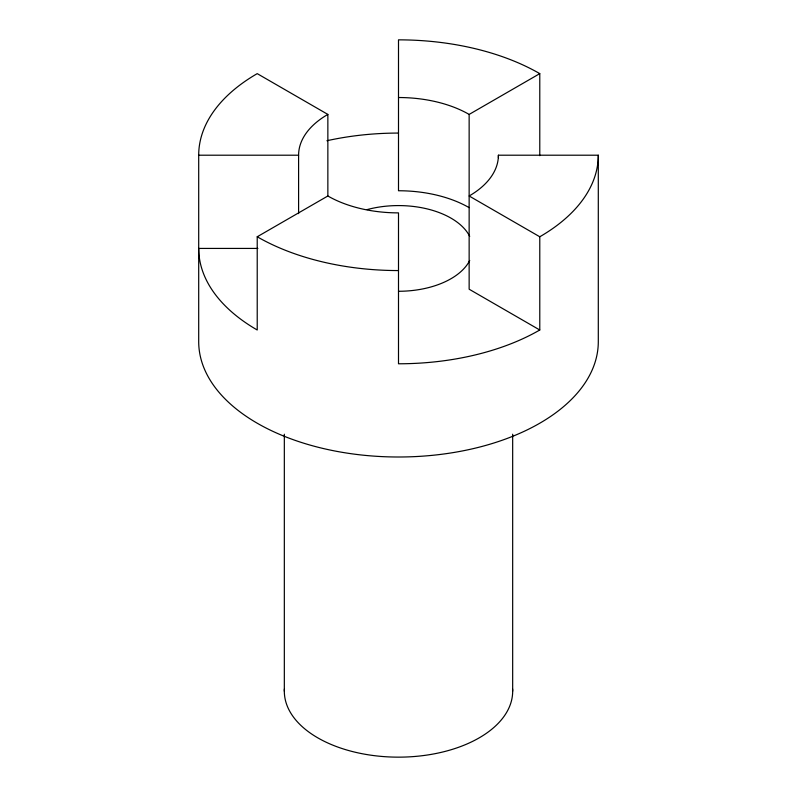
<?xml version="1.0" encoding="UTF-8"?>
<svg xmlns="http://www.w3.org/2000/svg" width="797" height="797" viewBox="0 0 797 797"><rect width="100%" height="100%" fill="white"/><g stroke="black" fill="none" stroke-linecap="round" stroke-linejoin="round"><path stroke-width="1.2" d="M257.899 248.425L198.702 248.425A199.798 115.356 0 0 0 257.222 329.998L257.222 236.769L327.856 195.992A99.904 57.673 0 0 0 398.5 212.879L398.5 363.781A199.798 115.356 0 0 0 539.778 329.998L539.778 236.769A199.798 115.356 0 0 0 598.298 155.206L498.404 155.206A99.904 57.673 0 0 1 469.144 195.992L539.778 236.769M398.5 97.523A99.904 57.673 0 0 1 469.144 114.419L539.778 73.633L539.778 155.674M198.702 155.206L298.596 155.206A99.904 57.673 0 0 1 327.856 114.419L257.222 73.633A199.798 115.356 0 0 0 198.702 155.206L198.702 341.654A199.798 115.356 0 0 0 398.5 457A199.798 115.356 0 0 0 598.298 341.654L598.298 155.206M539.778 329.998L469.144 289.211L469.144 114.419M512.67 434.206L512.67 691.228M498.404 155.206L498.404 157.686M327.856 114.419L327.856 196.46M298.596 155.206L298.596 213.626M284.33 434.206L284.33 691.228M326.919 140.73A199.798 115.356 0 0 1 398.5 133.069M398.5 270.562A199.798 115.356 0 0 1 257.222 236.769M539.778 73.633A199.798 115.356 0 0 0 398.5 39.85L398.5 190.752A99.904 57.673 0 0 1 469.144 207.638M469.712 260.489A74.211 42.849 0 0 1 398.5 291.274M367.118 209.601A74.211 42.849 0 0 1 469.712 236.36M512.601 688.947A114.17 65.922 0 0 1 398.5 757.15A114.17 65.922 0 0 1 284.399 688.947"/></g></svg>
